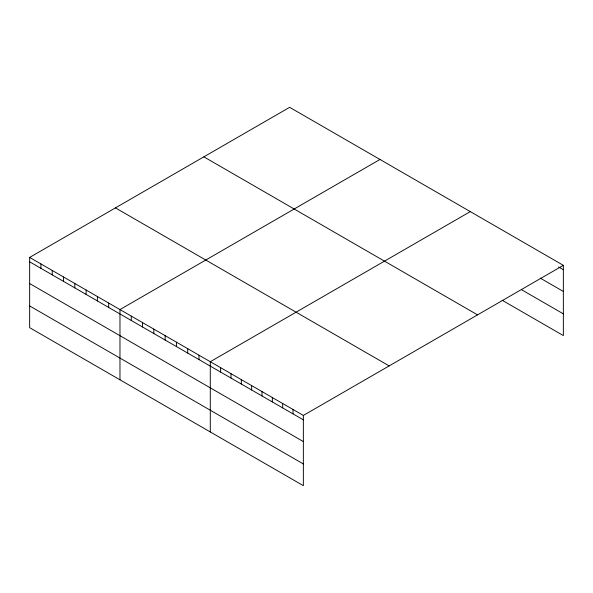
<?xml version="1.0" encoding="UTF-8"?>
<svg xmlns="http://www.w3.org/2000/svg" width="593" height="593" viewBox="0 0 593 593"><rect width="100%" height="100%" fill="white"/><g stroke="black" fill="none" stroke-linecap="round" stroke-linejoin="round"><path stroke-width="0.89" d="M563.35 265.338L303.357 415.448L303.357 485.682L29.65 327.662L29.65 257.421L289.643 107.318L563.35 265.338L563.35 335.579L502.108 300.221M379.972 159.465L119.971 309.568L119.971 379.809M470.293 211.612L210.293 361.715L210.293 431.956M558.576 266.976L563.35 269.733M540.282 278.147L563.35 291.459M521.988 289.97L563.35 313.845M203.851 156.849L477.55 314.876M115.45 207.891L389.149 365.911M29.65 257.421L303.357 415.448M29.65 261.817L303.357 419.844M29.65 283.55L303.357 441.57M29.65 305.936L303.357 463.956M293.016 409.474L293.016 413.87M282.676 403.507L282.676 407.902M272.335 397.532L272.335 401.928M261.995 391.565L261.995 395.961M251.654 385.598L251.654 389.994M241.314 379.624L241.314 384.019M230.974 373.657L230.974 378.052M220.633 367.69L220.633 372.085M199.003 355.2L199.003 359.595M187.714 348.684L187.714 353.08M176.425 342.161L176.425 346.557M165.136 335.645L165.136 340.041M153.846 329.122L153.846 333.518M142.55 322.607L142.55 327.002M131.261 316.091L131.261 320.487M108.682 303.053L108.682 307.448M97.393 296.537L97.393 300.933M86.104 290.014L86.104 294.41M74.814 283.498L74.814 287.894M63.518 276.975L63.518 281.371M52.228 270.46L52.228 274.856M40.939 263.944L40.939 268.34"/></g></svg>
